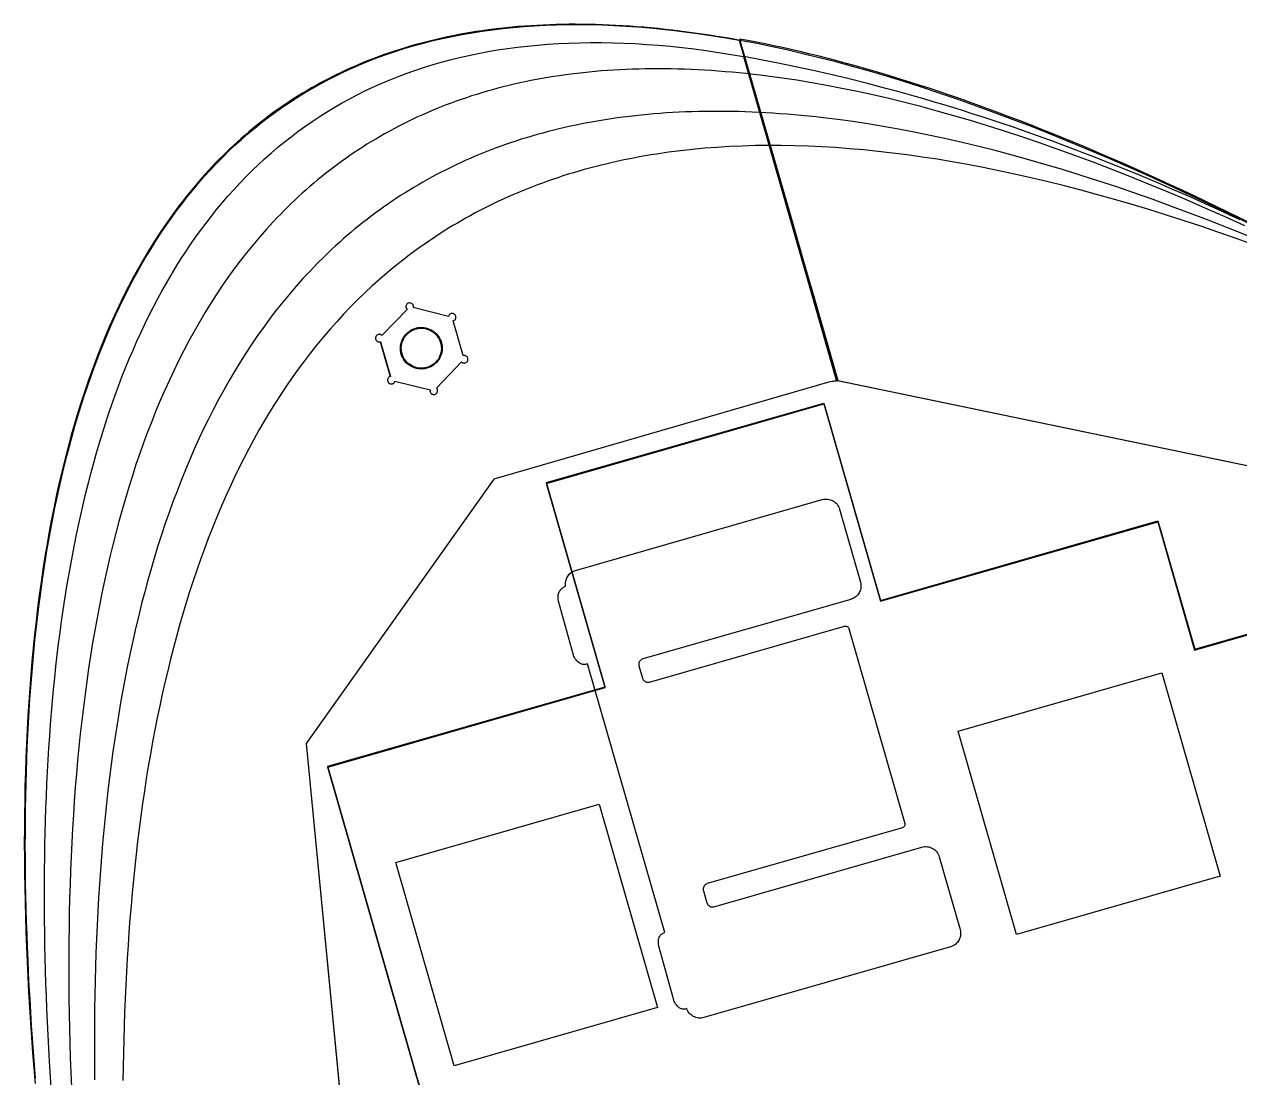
# Model space of a CAD drawing. Extents: x 5 to 192, y -377 to 0.
# Drawn here: x 5.1 to 85.3, y -70 to -0.5 of the extents above; entities that cross this region are included whole.
import ezdxf

# ---------------------------------------------------------------- set-up
doc = ezdxf.new("R2010")
doc.units = 0
for name, color, linetype in [('bottom', 7, 'CONTINUOUS'), ('hipro_lower', 7, 'CONTINUOUS'), ('hipro_upper', 7, 'CONTINUOUS'), ('mid_lower', 7, 'CONTINUOUS'), ('mid_upper', 7, 'CONTINUOUS'), ('plate', 7, 'CONTINUOUS')]:
    doc.layers.add(name, color=color, linetype=linetype)

msp = doc.modelspace()

# ---------------------------------------------------------------- linework, layer by layer
at = {"layer": 'bottom', "color": 7}
msp.add_lwpolyline([(86.219582, -13.77476), (84.81203, -13.081502), (83.419603, -12.408191), (82.042234, -11.754717), (80.679851, -11.120961), (79.332385, -10.506811), (77.999767, -9.912153), (76.681925, -9.336868), (75.378793, -8.780847), (74.090298, -8.243969), (72.816373, -7.726126), (71.556943, -7.227196), (70.311946, -6.747069), (69.081305, -6.285627), (67.864956, -5.84276), (66.662824, -5.418346), (65.474845, -5.012279), (64.300945, -4.624435), (63.141053, -4.254705), (61.995105, -3.902973), (60.863026, -3.569123), (59.74475, -3.25304), (58.640205, -2.954613), (57.549322, -2.673722), (56.472031, -2.410255), (55.93846, -2.28502), (55.408263, -2.164096), (54.881426, -2.047471), (54.357946, -1.935132), (53.83781, -1.82706), (53.321013, -1.723245), (52.807542, -1.623672), (52.297393, -1.528323), (51.790553, -1.437188), (51.287015, -1.350251), (50.786772, -1.267498), (50.289813, -1.188913), (49.796131, -1.114483), (49.305715, -1.044193), (48.818558, -0.978029), (48.334649, -0.915979), (47.853984, -0.858024), (47.37655, -0.804156), (46.902339, -0.754351), (46.431344, -0.708606), (45.963555, -0.666896), (45.498963, -0.629215), (45.037561, -0.595545), (44.57934, -0.56587), (44.124288, -0.540181), (43.672399, -0.518459), (43.223665, -0.500689), (42.778077, -0.486861), (42.335624, -0.476955), (41.896298, -0.470963), (41.460093, -0.468865), (41.026997, -0.470651), (40.597005, -0.476305), (40.170105, -0.485812), (39.746287, -0.499157), (39.325546, -0.516328), (38.907871, -0.537308), (38.493256, -0.562086), (38.081689, -0.590643), (37.673163, -0.62297), (37.26767, -0.659048), (36.865199, -0.698865), (36.46574, -0.742406), (36.069292, -0.789657), (35.675838, -0.840605), (35.285371, -0.895232), (34.897886, -0.953525), (34.51337, -1.015474), (34.131819, -1.081059), (33.753219, -1.150266), (33.377565, -1.223086), (33.004848, -1.299499), (32.635056, -1.379494), (32.268184, -1.463052), (31.904222, -1.550164), (31.54316, -1.640814), (31.184992, -1.734988), (30.829707, -1.832671), (30.477297, -1.933847), (30.127754, -2.038503), (29.781067, -2.146625), (29.437229, -2.2582), (29.096232, -2.373211), (28.758068, -2.491647), (28.422725, -2.613488), (28.090195, -2.738725), (27.760472, -2.867341), (27.433546, -2.999322), (27.109406, -3.134653), (26.788045, -3.273322), (26.469455, -3.415313), (26.153629, -3.560614), (25.840553, -3.709207), (25.530224, -3.861079), (25.222628, -4.016214), (24.91776, -4.174601), (24.61561, -4.336227), (24.316169, -4.50107), (24.019429, -4.669124), (23.725381, -4.840369), (23.434017, -5.014793), (23.145327, -5.192382), (22.859302, -5.373121), (22.575935, -5.556995), (22.295217, -5.743992), (22.017137, -5.934094), (21.741689, -6.127289), (21.468863, -6.323562), (21.198651, -6.522899), (20.931043, -6.725286), (20.666032, -6.930709), (20.403608, -7.139152), (20.143762, -7.350602), (19.886487, -7.565044), (19.631773, -7.782463), (19.379611, -8.002844), (19.129993, -8.226176), (18.88291, -8.452442), (18.638353, -8.681629), (18.396315, -8.913722), (18.156785, -9.148707), (17.919755, -9.386568), (17.685217, -9.627292), (17.453161, -9.870866), (17.22358, -10.117274), (16.996464, -10.366499), (16.771805, -10.618533), (16.549593, -10.873356), (16.329821, -11.130956), (16.112479, -11.391318), (15.897559, -11.65443), (15.685052, -11.920274), (15.474949, -12.188838), (15.267242, -12.460108), (15.061922, -12.734068), (14.85898, -13.010702), (14.658407, -13.29), (14.460195, -13.571946), (14.070819, -14.143723), (13.690781, -14.725917), (13.320012, -15.318413), (12.958442, -15.9211), (12.606001, -16.533857), (12.262619, -17.156577), (11.928227, -17.789139), (11.602755, -18.431429), (11.286133, -19.083334), (10.978292, -19.744738), (10.679162, -20.415527), (10.388672, -21.095584), (10.106754, -21.784799), (9.833338, -22.48305), (9.568353, -23.19023), (9.311731, -23.906218), (9.0634, -24.630901), (8.823293, -25.364167), (8.591338, -26.105896), (8.367467, -26.855976), (8.151609, -27.614294), (7.943695, -28.380732), (7.743654, -29.155178), (7.551418, -29.937514), (7.366917, -30.727628), (7.19008, -31.525402), (7.020838, -32.330722), (6.859122, -33.143477), (6.704861, -33.963547), (6.557986, -34.790821), (6.418427, -35.625183), (6.286115, -36.466518), (6.160979, -37.314709), (6.04295, -38.169646), (5.931958, -39.031209), (5.827934, -39.899286), (5.730807, -40.77376), (5.640509, -41.654521), (5.556968, -42.541449), (5.480116, -43.43443), (5.409883, -44.333352), (5.346199, -45.238098), (5.288994, -46.148554), (5.2382, -47.064603), (5.193744, -47.986134), (5.155559, -48.913029), (5.123574, -49.845174), (5.09772, -50.782453), (5.077927, -51.724755), (5.064125, -52.67196), (5.056244, -53.623958), (5.054215, -54.580632), (5.057968, -55.541865), (5.067433, -56.507546), (5.082541, -57.47756), (5.103222, -58.451788), (5.129405, -59.430118), (5.161022, -60.412436), (5.198003, -61.398625), (5.240277, -62.388573), (5.287776, -63.382161), (5.340428, -64.379277), (5.398166, -65.379806), (5.460918, -66.383636), (5.528616, -67.390645), (5.601189, -68.400722), (5.678568, -69.413754), (5.760682, -70.429625)], dxfattribs=at)
msp.add_lwpolyline([(29.945344, -22.249931), (29.945344, -22.249931), (29.927968, -22.182926), (29.914173, -22.115807), (29.903899, -22.048682), (29.897087, -21.981656), (29.893609, -21.848334), (29.903266, -21.716694), (29.925585, -21.587598), (29.960086, -21.461898), (30.006299, -21.340451), (30.063746, -21.224116), (30.131955, -21.113745), (30.210452, -21.010197), (30.29876, -20.914327), (30.396405, -20.826992), (30.502915, -20.749049), (30.61781, -20.681353), (30.678254, -20.651615), (30.740619, -20.624762), (30.804843, -20.600896), (30.870867, -20.580129), (30.870867, -20.580129), (30.937883, -20.56275), (31.005013, -20.54895), (31.072147, -20.538674), (31.139181, -20.531856), (31.272518, -20.528374), (31.404166, -20.538026), (31.533272, -20.56034), (31.658979, -20.594841), (31.780427, -20.641053), (31.896767, -20.698506), (32.007135, -20.76672), (32.110681, -20.845221), (32.206548, -20.933537), (32.293878, -21.031193), (32.371816, -21.137715), (32.439507, -21.252625), (32.46924, -21.31308), (32.496093, -21.375452), (32.519954, -21.439686), (32.540718, -21.505721), (32.540718, -21.505721), (32.558094, -21.572729), (32.571889, -21.639848), (32.582163, -21.706973), (32.588978, -21.774001), (32.592458, -21.907323), (32.582806, -22.038959), (32.560492, -22.168054), (32.525991, -22.293752), (32.479781, -22.415194), (32.422334, -22.531526), (32.354125, -22.641894), (32.275623, -22.745443), (32.18731, -22.84131), (32.089657, -22.928648), (31.983137, -23.006593), (31.868225, -23.074294), (31.80777, -23.104035), (31.745395, -23.130896), (31.681159, -23.154764), (31.615121, -23.175539), (31.615121, -23.175539), (31.548121, -23.192912), (31.481006, -23.206704), (31.413884, -23.216976), (31.346864, -23.223788), (31.213547, -23.227263), (31.081916, -23.217606), (30.952826, -23.195287), (30.827129, -23.160784), (30.705686, -23.114571), (30.589354, -23.057121), (30.478983, -22.988909), (30.375438, -22.910411), (30.279568, -22.822097), (30.19223, -22.724447), (30.114282, -22.617929), (30.046583, -22.503022), (30.016843, -22.44257), (29.989985, -22.380198), (29.966116, -22.315964), (29.945344, -22.249931)], close=True, dxfattribs=at)
at = {"layer": 'hipro_lower', "color": 7}
for points in [[(85.838783, -14.444292), (84.563305, -13.930241), (83.30112, -13.433818), (82.052168, -12.954918), (80.816391, -12.493438), (79.593723, -12.04927), (78.38411, -11.622314), (77.187487, -11.212464), (76.003798, -10.819617), (74.832979, -10.443667), (73.674972, -10.08451), (72.529718, -9.742042), (71.397154, -9.41616), (70.277221, -9.106759), (69.169859, -8.813735), (68.075009, -8.536984), (66.992608, -8.276402), (65.922596, -8.031884), (64.864916, -7.803324), (63.819507, -7.590622), (62.786308, -7.393673), (61.765258, -7.21237), (60.756295, -7.046612), (59.759365, -6.896292), (58.774403, -6.761306), (57.801349, -6.641553), (57.319269, -6.587354), (56.840146, -6.536925), (56.363966, -6.490252), (55.890728, -6.447321), (55.420422, -6.408119), (54.953041, -6.372635), (54.488576, -6.340852), (54.027022, -6.312762), (53.568369, -6.28835), (53.112611, -6.267601), (52.659739, -6.250504), (52.209747, -6.237045), (51.762628, -6.22721), (51.318374, -6.220989), (50.876975, -6.218368), (50.438426, -6.219333), (50.002719, -6.22387), (49.569847, -6.23197), (49.139799, -6.243613), (48.712573, -6.258795), (48.288157, -6.277494), (47.866547, -6.299704), (47.447734, -6.325409), (47.031709, -6.354596), (46.618466, -6.38725), (46.207997, -6.423364), (45.800293, -6.462917), (45.395351, -6.505904), (44.99316, -6.552305), (44.593711, -6.602112), (44.197001, -6.655307), (43.803019, -6.711883), (43.411759, -6.771824), (43.023213, -6.835116), (42.637374, -6.901745), (42.254232, -6.971702), (41.873783, -7.044974), (41.496016, -7.121542), (41.120926, -7.2014), (40.748506, -7.284529), (40.378748, -7.370919), (40.011641, -7.460559), (39.647184, -7.553431), (39.285363, -7.649527), (38.926174, -7.748831), (38.569609, -7.85133), (38.215659, -7.957012), (37.864321, -8.065864), (37.515581, -8.177873), (37.169435, -8.293024), (36.825877, -8.411307), (36.484894, -8.532706), (36.146485, -8.657212), (35.810641, -8.784806), (35.477349, -8.915482), (35.146608, -9.049221), (34.818407, -9.186015), (34.49274, -9.325845), (34.169599, -9.468705), (33.848977, -9.614574), (33.530864, -9.763446), (33.215256, -9.915305), (32.902143, -10.070139), (32.591521, -10.227934), (32.283375, -10.388678), (31.977706, -10.552356), (31.674501, -10.718955), (31.373755, -10.888464), (31.07546, -11.060872), (30.779608, -11.23616), (30.486192, -11.414318), (30.195204, -11.595334), (29.906637, -11.779195), (29.62048, -11.965885), (29.336732, -12.155394), (29.055381, -12.347708), (28.776422, -12.542813), (28.499844, -12.7407), (28.225643, -12.94135), (27.95381, -13.144753), (27.684336, -13.350897), (27.417217, -13.559766), (27.152442, -13.771351), (26.890004, -13.985636), (26.629897, -14.202611), (26.372112, -14.422257), (26.116644, -14.644568), (25.863485, -14.869526), (25.612624, -15.097118), (25.364057, -15.327336), (25.117775, -15.560163), (24.87377, -15.795586), (24.392565, -16.274168), (23.920379, -16.762981), (23.457155, -17.261921), (23.00283, -17.770882), (22.557346, -18.289761), (22.120642, -18.818455), (21.692658, -19.356856), (21.273333, -19.904864), (20.862608, -20.462372), (20.460422, -21.029278), (20.066715, -21.605474), (19.681427, -22.190861), (19.304498, -22.785331), (18.935867, -23.388782), (18.575475, -24.001108), (18.223262, -24.622207), (17.879166, -25.251973), (17.543128, -25.8903), (17.215088, -26.537089), (16.894985, -27.192232), (16.58276, -27.855624), (16.278352, -28.527165), (15.981701, -29.206748), (15.692747, -29.894271), (15.411429, -30.589627), (15.137688, -31.292712), (14.871464, -32.003422), (14.612695, -32.721654), (14.361323, -33.447304), (14.117286, -34.180268), (13.880525, -34.92044), (13.650979, -35.667716), (13.428589, -36.421995), (13.213294, -37.183167), (13.005034, -37.951134), (12.803749, -38.725789), (12.609378, -39.507025), (12.421862, -40.294744), (12.24114, -41.088837), (12.067151, -41.889202), (11.899837, -42.695734), (11.739137, -43.508331), (11.58499, -44.326885), (11.437337, -45.151294), (11.296117, -45.981453), (11.16127, -46.817258), (11.032735, -47.658606), (10.910454, -48.505389), (10.794365, -49.357509), (10.684408, -50.214859), (10.580523, -51.077332), (10.482651, -51.944829), (10.39073, -52.817241), (10.304701, -53.694466), (10.224503, -54.576398), (10.150077, -55.462937), (10.081362, -56.353975), (10.018298, -57.24941), (9.960825, -58.149137), (9.908882, -59.053052), (9.862409, -59.96105), (9.821347, -60.873027), (9.785635, -61.788881), (9.755213, -62.708504), (9.730021, -63.631795), (9.709998, -64.558649), (9.695085, -65.48896), (9.685221, -66.422625), (9.680346, -67.359542), (9.680399, -68.299605), (9.685321, -69.242708), (9.695052, -70.188749)], [(43.410299, -44.275856), (39.542838, -30.78842), (57.854889, -25.537525)], [(57.854889, -25.537525), (61.591428, -38.56838)], [(61.591428, -38.56838), (79.903471, -33.317485)], [(79.903471, -33.317485), (82.334987, -41.797185)], [(82.334987, -41.797185), (100.647038, -36.54629)], [(32.974594, -76.994827), (25.098247, -49.526752), (43.410299, -44.275856)]]:
    msp.add_lwpolyline(points, dxfattribs=at)
msp.add_lwpolyline([(29.971841, -22.257879), (29.971841, -22.257879), (29.954465, -22.190874), (29.940668, -22.123757), (29.930391, -22.05663), (29.923579, -21.989604), (29.920099, -21.856282), (29.929754, -21.724646), (29.95207, -21.595548), (29.986573, -21.469851), (30.032786, -21.348403), (30.090236, -21.232066), (30.15845, -21.121695), (30.236952, -21.018147), (30.325265, -20.922277), (30.422918, -20.834939), (30.529435, -20.756992), (30.644342, -20.689293), (30.704795, -20.659552), (30.767164, -20.632694), (30.831396, -20.608828), (30.897428, -20.588056), (30.897428, -20.588056), (30.964434, -20.57068), (31.031553, -20.556883), (31.09868, -20.546609), (31.165706, -20.539794), (31.299028, -20.536316), (31.430666, -20.545974), (31.559762, -20.56829), (31.685461, -20.602793), (31.806907, -20.649009), (31.923244, -20.706461), (32.033612, -20.774678), (32.13716, -20.853179), (32.23303, -20.941495), (32.320365, -21.039151), (32.398313, -21.145668), (32.466012, -21.260575), (32.49575, -21.321027), (32.522608, -21.3834), (32.546476, -21.447629), (32.567246, -21.513661), (32.567246, -21.513661), (32.584622, -21.580669), (32.598419, -21.647788), (32.608696, -21.714916), (32.615511, -21.781941), (32.618991, -21.915263), (32.609334, -22.046901), (32.587017, -22.175997), (32.552516, -22.301694), (32.506301, -22.423137), (32.448849, -22.539469), (32.380635, -22.649837), (32.302133, -22.753383), (32.213817, -22.84925), (32.116164, -22.936583), (32.009644, -23.014525), (31.894737, -23.082224), (31.834285, -23.111962), (31.771913, -23.13882), (31.707681, -23.162689), (31.641649, -23.183458), (31.641649, -23.183458), (31.574644, -23.200834), (31.507524, -23.214632), (31.440399, -23.224909), (31.373374, -23.231723), (31.240052, -23.235203), (31.108416, -23.225549), (30.97932, -23.203235), (30.853623, -23.168736), (30.732181, -23.122524), (30.615844, -23.065074), (30.505475, -22.996862), (30.40193, -22.918363), (30.30606, -22.83005), (30.218724, -22.732397), (30.140777, -22.62588), (30.073078, -22.51097), (30.043337, -22.450518), (30.016482, -22.388146), (29.992614, -22.323914), (29.971841, -22.257879)], close=True, dxfattribs=at)
at = {"layer": 'hipro_upper', "color": 7}
for points in [[(86.362295, -15.07248), (85.147262, -14.635335), (83.94452, -14.214013), (82.754014, -13.808417), (81.575689, -13.418464), (80.409493, -13.044057), (79.255372, -12.685112), (78.113267, -12.341536), (76.983132, -12.013241), (75.864906, -11.700132), (74.758537, -11.402126), (73.663971, -11.119127), (72.581156, -10.851047), (71.510034, -10.597799), (70.450554, -10.35929), (69.402658, -10.13543), (68.366299, -9.926128), (67.341416, -9.731298), (66.327958, -9.550846), (65.325868, -9.384684), (64.335095, -9.232723), (63.355586, -9.09487), (62.387282, -8.971034), (61.430135, -8.861131), (60.484086, -8.765066), (59.549081, -8.682752), (58.625069, -8.614095), (57.711994, -8.559008), (56.8098, -8.517403), (55.918437, -8.489183), (55.037849, -8.474266), (54.167982, -8.472559), (53.308781, -8.483969), (52.460194, -8.508409), (51.622164, -8.54579), (50.794639, -8.596018), (49.977563, -8.659008), (49.170884, -8.734664), (48.374545, -8.822901), (47.588496, -8.92363), (46.81268, -9.036754), (46.428591, -9.09794), (46.047042, -9.16219), (45.668025, -9.229497), (45.291531, -9.299845), (44.917556, -9.373228), (44.546091, -9.449632), (44.177131, -9.529042), (43.810669, -9.611455), (43.446697, -9.696853), (43.085209, -9.785227), (42.7262, -9.876568), (42.36966, -9.97086), (42.015581, -10.068097), (41.663964, -10.168262), (41.314795, -10.271348), (40.968067, -10.377345), (40.623779, -10.486237), (40.281918, -10.598015), (39.942482, -10.712668), (39.605462, -10.830186), (39.270852, -10.950554), (38.938646, -11.073765), (38.608834, -11.199805), (38.281412, -11.328664), (37.956371, -11.46033), (37.633707, -11.594793), (37.313413, -11.732039), (36.99548, -11.87206), (36.679903, -12.014843), (36.366675, -12.160378), (36.055789, -12.30865), (35.747237, -12.459653), (35.441014, -12.613372), (35.137113, -12.769798), (34.835526, -12.928919), (34.536248, -13.090725), (34.239271, -13.2552), (33.944587, -13.42234), (33.652193, -13.592126), (33.362079, -13.764552), (32.788668, -14.117277), (32.2243, -14.480418), (31.668921, -14.85389), (31.122478, -15.2376), (30.584912, -15.631461), (30.056175, -16.035382), (29.536211, -16.44927), (29.024964, -16.873039), (28.522382, -17.306597), (28.02841, -17.749853), (27.542992, -18.20272), (27.066076, -18.665107), (26.597611, -19.13692), (26.137538, -19.618075), (25.685804, -20.108479), (25.242354, -20.608041), (24.807136, -21.116674), (24.380096, -21.634286), (23.961178, -22.160785), (23.55033, -22.696085), (23.147496, -23.240095), (22.752622, -23.792724), (22.365655, -24.353881), (21.98654, -24.923479), (21.615224, -25.501426), (21.251652, -26.087631), (20.89577, -26.682006), (20.547523, -27.284459), (20.206858, -27.894903), (19.873721, -28.513246), (19.548058, -29.139397), (19.229814, -29.773268), (18.918935, -30.414768), (18.615367, -31.063807), (18.319056, -31.720296), (18.029948, -32.384146), (17.747989, -33.055263), (17.473124, -33.733558), (17.205301, -34.418944), (16.944463, -35.111328), (16.690558, -35.810624), (16.443531, -36.516737), (16.203328, -37.229578), (15.969895, -37.949059), (15.743177, -38.675091), (15.523122, -39.407582), (15.309674, -40.14644), (15.102779, -40.891578), (14.902384, -41.642906), (14.708434, -42.400334), (14.520875, -43.16377), (14.339653, -43.933124), (14.164714, -44.70831), (13.996003, -45.489231), (13.833468, -46.275803), (13.677052, -47.067936), (13.526703, -47.865537), (13.382367, -48.668518), (13.243988, -49.476787), (13.111513, -50.290254), (12.984889, -51.108833), (12.86406, -51.932428), (12.748972, -52.760954), (12.639572, -53.594319), (12.535806, -54.432433), (12.437619, -55.275206), (12.344957, -56.122548), (12.257766, -56.974371), (12.175992, -57.83058), (12.09958, -58.691089), (12.028478, -59.555808), (11.96263, -60.424646), (11.901982, -61.297513), (11.846481, -62.174319), (11.796072, -63.054973), (11.750701, -63.939389), (11.710313, -64.82747), (11.674856, -65.719133), (11.644274, -66.614285), (11.618514, -67.512837), (11.597522, -68.414695), (11.581242, -69.319774), (11.569622, -70.227982)], [(43.413451, -44.221996), (39.545993, -30.734559), (57.858036, -25.483664)], [(57.858036, -25.483664), (61.594582, -38.51452)], [(61.594582, -38.51452), (79.906626, -33.263624)], [(79.906626, -33.263624), (82.338144, -41.743324)], [(82.338144, -41.743324), (100.650188, -36.492426)], [(32.977726, -76.940966), (25.101381, -49.472891), (43.413451, -44.221996)]]:
    msp.add_lwpolyline(points, dxfattribs=at)
msp.add_lwpolyline([(29.974961, -22.204021), (29.974961, -22.204021), (29.957584, -22.137016), (29.94379, -22.069896), (29.933515, -22.002771), (29.9267, -21.935746), (29.923223, -21.802424), (29.93288, -21.670786), (29.955197, -21.54169), (29.9897, -21.41599), (30.035913, -21.294545), (30.093363, -21.178208), (30.161574, -21.067837), (30.240076, -20.964289), (30.328387, -20.868419), (30.426039, -20.781081), (30.532554, -20.703136), (30.647459, -20.635435), (30.707909, -20.605697), (30.770278, -20.578839), (30.834507, -20.55497), (30.900537, -20.534201), (30.900537, -20.534201), (30.967545, -20.516824), (31.034667, -20.503027), (31.101794, -20.49275), (31.168822, -20.485938), (31.30215, -20.482458), (31.433788, -20.492113), (31.562886, -20.514432), (31.688586, -20.548935), (31.810033, -20.595151), (31.926368, -20.652603), (32.036739, -20.720817), (32.140284, -20.799318), (32.236154, -20.887634), (32.323487, -20.98529), (32.401432, -21.091807), (32.469128, -21.206714), (32.498867, -21.267166), (32.525725, -21.329539), (32.54959, -21.393768), (32.57036, -21.4598), (32.57036, -21.4598), (32.587739, -21.526808), (32.601536, -21.593928), (32.611813, -21.661055), (32.618628, -21.72808), (32.622107, -21.861405), (32.612455, -21.993041), (32.590139, -22.122136), (32.555638, -22.247833), (32.509425, -22.369278), (32.451973, -22.485611), (32.383759, -22.595979), (32.305257, -22.699524), (32.216942, -22.795392), (32.119286, -22.882727), (32.012764, -22.960672), (31.897854, -23.028368), (31.837399, -23.058109), (31.775027, -23.084967), (31.710793, -23.108833), (31.644758, -23.129605), (31.644758, -23.129605), (31.577755, -23.146981), (31.510638, -23.160779), (31.443513, -23.171056), (31.37649, -23.177868), (31.243171, -23.18135), (31.111535, -23.171696), (30.982442, -23.149379), (30.856745, -23.114878), (30.735302, -23.068668), (30.618968, -23.011218), (30.5086, -22.943007), (30.405051, -22.864505), (30.309182, -22.776192), (30.221846, -22.678539), (30.143901, -22.572021), (30.0762, -22.457112), (30.046459, -22.39666), (30.019601, -22.334287), (29.995733, -22.270056), (29.974961, -22.204021)], close=True, dxfattribs=at)
at = {"layer": 'mid_lower', "color": 7}
for points in [[(5.794943, -70.075097), (5.659426, -68.325607), (5.597018, -67.454135), (5.538239, -66.584943), (5.483131, -65.718104), (5.43174, -64.853696), (5.384111, -63.991787), (5.340288, -63.132453), (5.300317, -62.275766), (5.264241, -61.421805), (5.232107, -60.57064), (5.203957, -59.722343), (5.179839, -58.876992), (5.159795, -58.034659), (5.143871, -57.195417), (5.132113, -56.35934), (5.124563, -55.526501), (5.121268, -54.696977), (5.122271, -53.870836), (5.127619, -53.04816), (5.137355, -52.229014), (5.151524, -51.413478), (5.170172, -50.601625), (5.193342, -49.793526), (5.221081, -48.989254), (5.253431, -48.188887), (5.290439, -47.392497), (5.332149, -46.600159), (5.378606, -45.811943), (5.429854, -45.027926), (5.485939, -44.248178), (5.546904, -43.472779), (5.612796, -42.701797), (5.683658, -41.935311), (5.759536, -41.173389), (5.840474, -40.41611), (5.926517, -39.663543), (6.01771, -38.915766), (6.114098, -38.172851), (6.215725, -37.434869), (6.322636, -36.7019), (6.434876, -35.974012), (6.552489, -35.251282), (6.675521, -34.533783), (6.804017, -33.821586), (6.93802, -33.11477), (7.077576, -32.413407), (7.22273, -31.717568), (7.373526, -31.027328), (7.530009, -30.342761), (7.692225, -29.663943), (7.860216, -28.990947), (8.03403, -28.323843), (8.21371, -27.662709), (8.3993, -27.007617), (8.590847, -26.358639), (8.788394, -25.715853), (8.991986, -25.079329), (9.201669, -24.449144), (9.417486, -23.825368), (9.639483, -23.208079), (9.867705, -22.597348), (10.102196, -21.993249), (10.343001, -21.395856), (10.590165, -20.805242), (10.843732, -20.221483), (11.103748, -19.644651), (11.370257, -19.07482), (11.643304, -18.512064), (11.922933, -17.956457), (12.20919, -17.408073), (12.502119, -16.866984), (12.801766, -16.333266), (13.108174, -15.806993), (13.421389, -15.288235), (13.741455, -14.77707), (14.068417, -14.273571), (14.40232, -13.777808), (14.743209, -13.289858), (15.091129, -12.809795), (15.446123, -12.337695), (15.808238, -11.873627), (16.177517, -11.417666), (16.554007, -10.969886), (16.93775, -10.530362), (17.328793, -10.099166), (17.72718, -9.676375), (18.132955, -9.26206), (18.546164, -8.856295), (18.966851, -8.459153), (19.395061, -8.070708), (19.830839, -7.691036), (20.274229, -7.320211), (20.725277, -6.958304), (21.184028, -6.605388), (21.650525, -6.26154), (22.124813, -5.926834), (22.606939, -5.601341), (23.096945, -5.285136), (23.594878, -4.978293), (24.100781, -4.680884), (24.6147, -4.392988), (25.13668, -4.114672), (25.666764, -3.846014), (26.204998, -3.587086), (26.751429, -3.337963), (27.306097, -3.098717), (27.86905, -2.869424), (28.440332, -2.650155), (29.019988, -2.440986), (29.608062, -2.24199), (30.2046, -2.053242), (30.809646, -1.874815), (31.423244, -1.706781), (32.045443, -1.549217), (32.676281, -1.402194), (33.315807, -1.265788), (33.964067, -1.140071), (34.621102, -1.025115), (35.286958, -0.920998), (35.961682, -0.827793), (36.645318, -0.745573), (37.337908, -0.67441), (38.0395, -0.614377), (38.750137, -0.565553), (39.469864, -0.528009), (40.198725, -0.501817), (40.936766, -0.487052), (41.684035, -0.483788), (42.440569, -0.492099), (43.20642, -0.51206), (43.981629, -0.543742), (44.766243, -0.587219), (45.560304, -0.642568), (46.363859, -0.709861), (47.176952, -0.78917), (47.999628, -0.880569), (48.831931, -0.984135), (49.673906, -1.099939), (50.525599, -1.228056), (51.387053, -1.368559), (52.258315, -1.521521), (58.690743, -24.046597), (58.240957, -24.088941), (36.054113, -30.503749), (23.670433, -47.964775), (35.301612, -168.545216)], [(86.843917, -14.018204), (85.29571, -13.248939), (83.765981, -12.503674), (82.254606, -11.78227), (81.505763, -11.43047), (80.761461, -11.084578), (80.021688, -10.744581), (79.286428, -10.410456), (78.555665, -10.082189), (77.829382, -9.759758), (77.107566, -9.443147), (76.390201, -9.132337), (75.677271, -8.827313), (74.968763, -8.528053), (74.264661, -8.234538), (73.564949, -7.946753), (72.869611, -7.664681), (72.178634, -7.388301), (71.492, -7.117595), (70.809695, -6.852546), (70.131705, -6.593135), (69.458012, -6.339343), (68.788605, -6.091155), (68.123465, -5.848551), (67.462577, -5.611511), (66.805928, -5.38002), (66.1535, -5.154059), (65.505281, -4.93361), (64.861254, -4.718654), (64.221402, -4.509173), (63.585713, -4.30515), (62.954169, -4.106565), (62.326756, -3.9134), (61.70346, -3.725641), (61.084263, -3.543263), (60.469151, -3.366253), (59.85811, -3.194592), (59.251123, -3.02826), (58.648175, -2.867242), (58.049253, -2.711517), (57.454339, -2.561067), (56.863417, -2.415876), (56.276476, -2.275924), (55.693495, -2.141195), (55.114466, -2.011667), (54.539366, -1.887327), (53.968186, -1.768152), (53.400907, -1.654127), (52.837514, -1.545232), (52.277995, -1.44145), (53.903718, -7.084262), (55.530107, -12.72218), (57.150044, -18.356652), (57.955369, -21.173047), (58.756412, -23.989124), (58.756412, -23.989124), (101.813051, -32.926391)]]:
    msp.add_lwpolyline(points, dxfattribs=at)
msp.add_lwpolyline([(32.334694, -24.598366), (32.322832, -24.567135), (32.306746, -24.538984), (32.287272, -24.513518), (32.265242, -24.490338), (33.928758, -22.767716), (33.953267, -22.788633), (33.97996, -22.806395), (34.008527, -22.820723), (34.038651, -22.831338), (34.070028, -22.837957), (34.102342, -22.840302), (34.135281, -22.838092), (34.168537, -22.831048), (34.215578, -22.812283), (34.25668, -22.785351), (34.291156, -22.751493), (34.318313, -22.711955), (34.337465, -22.667978), (34.347917, -22.620805), (34.348984, -22.571684), (34.339974, -22.521851), (34.321206, -22.474813), (34.29427, -22.433711), (34.260404, -22.39924), (34.220856, -22.372088), (34.176868, -22.352941), (34.129685, -22.342489), (34.080546, -22.341425), (34.030696, -22.350434), (33.372853, -20.056149), (33.419892, -20.037381), (33.460991, -20.01044), (33.495459, -19.976571), (33.522614, -19.937023), (33.541761, -19.893041), (33.552216, -19.84587), (33.553287, -19.796759), (33.544288, -19.746952), (33.525523, -19.699904), (33.498586, -19.658799), (33.464723, -19.624324), (33.425175, -19.597168), (33.381187, -19.578024), (33.334001, -19.567577), (33.284863, -19.566518), (33.235013, -19.575535), (33.203097, -19.587181), (33.174004, -19.602762), (33.147855, -19.621873), (33.124761, -19.644113), (33.104842, -19.669078), (33.088213, -19.696371), (33.074995, -19.725586), (33.0653, -19.75632), (30.741627, -19.176981), (30.748041, -19.145645), (30.751068, -19.113715), (30.749788, -19.081314), (30.743276, -19.048561), (30.7245, -19.001528), (30.697561, -18.960431), (30.663695, -18.92596), (30.624149, -18.898808), (30.580167, -18.879661), (30.532991, -18.869214), (30.48386, -18.868155), (30.43402, -18.877172), (30.387005, -18.895932), (30.345918, -18.922867), (30.311452, -18.956725), (30.2843, -18.996265), (30.265151, -19.040245), (30.254696, -19.087418), (30.253627, -19.136544), (30.262636, -19.186376), (30.274493, -19.217601), (30.290566, -19.245752), (30.310027, -19.271207), (30.332047, -19.294349), (28.668541, -21.017047), (28.644025, -20.996138), (28.617327, -20.978378), (28.588759, -20.96405), (28.55863, -20.953431), (28.527253, -20.946801), (28.494934, -20.944444), (28.461985, -20.946636), (28.428716, -20.953659), (28.381683, -20.972435), (28.340586, -20.999379), (28.306118, -21.033248), (28.278966, -21.0728), (28.259822, -21.116791), (28.249377, -21.163976), (28.248323, -21.213118), (28.257348, -21.262968), (28.276111, -21.309981), (28.303042, -21.35106), (28.3369, -21.385515), (28.376441, -21.41266), (28.420418, -21.431807), (28.467586, -21.442262), (28.516705, -21.443338), (28.566527, -21.434349), (29.22442, -23.728614), (29.177387, -23.747379), (29.136292, -23.774316), (29.101822, -23.808177), (29.074669, -23.847722), (29.055523, -23.891707), (29.045073, -23.938893), (29.044012, -23.988037), (29.053029, -24.037895), (29.071797, -24.084918), (29.098731, -24.126005), (29.132592, -24.160468), (29.172129, -24.187618), (29.216107, -24.206762), (29.26328, -24.217214), (29.312401, -24.218283), (29.362233, -24.209279), (29.394169, -24.197608), (29.423275, -24.182007), (29.449437, -24.162881), (29.472535, -24.140628), (29.492459, -24.115654), (29.509089, -24.088359), (29.522309, -24.059149), (29.532004, -24.028421), (31.855669, -24.607833), (31.849261, -24.639123), (31.846236, -24.671033), (31.847519, -24.703429), (31.854029, -24.736179), (31.872797, -24.783218), (31.899731, -24.824315), (31.933594, -24.858785), (31.973134, -24.885935), (32.017115, -24.905082), (32.064285, -24.915537), (32.113406, -24.916608), (32.163228, -24.907612), (32.210259, -24.888844), (32.251348, -24.861907), (32.285816, -24.828044), (32.312969, -24.788498), (32.332121, -24.744513), (32.342585, -24.697335), (32.34367, -24.648204), (32.334694, -24.598366)], close=True, dxfattribs=at)
at = {"layer": 'mid_upper', "color": 7}
for points in [[(6.821238, -70.676445), (6.71532, -68.947437), (6.667598, -68.086209), (6.623422, -67.227259), (6.58283, -66.370659), (6.545865, -65.516481), (6.512565, -64.664796), (6.482972, -63.815676), (6.457125, -62.969192), (6.435065, -62.125416), (6.416832, -61.284421), (6.402466, -60.446277), (6.392008, -59.611055), (6.385498, -58.778829), (6.382976, -57.94967), (6.384482, -57.123647), (6.390057, -56.300836), (6.399741, -55.481304), (6.413575, -54.665125), (6.431598, -53.85237), (6.45385, -53.04311), (6.480373, -52.237419), (6.511206, -51.435368), (6.546389, -50.637025), (6.585963, -49.842466), (6.629969, -49.051761), (6.678446, -48.26498), (6.731435, -47.4822), (6.788975, -46.703486), (6.851108, -45.928913), (6.917873, -45.15855), (6.989312, -44.39247), (7.065463, -43.630749), (7.146367, -42.873453), (7.232065, -42.120654), (7.322597, -41.372426), (7.418003, -40.62884), (7.518324, -39.889966), (7.623599, -39.155878), (7.733869, -38.426646), (7.849175, -37.702344), (7.969556, -36.983038), (8.095052, -36.268805), (8.225705, -35.559715), (8.361554, -34.85584), (8.50264, -34.157248), (8.649002, -33.464015), (8.800682, -32.776213), (8.957719, -32.09391), (9.120154, -31.41718), (9.288026, -30.746096), (9.461377, -30.080725), (9.640247, -29.421142), (9.824675, -28.767417), (10.014702, -28.119625), (10.210369, -27.477832), (10.411715, -26.842115), (10.618781, -26.212543), (10.831607, -25.589186), (11.050233, -24.972118), (11.274701, -24.361412), (11.505049, -23.757136), (11.741318, -23.159364), (11.983549, -22.568166), (12.231782, -21.983615), (12.486057, -21.405782), (12.746414, -20.834741), (13.012893, -20.270559), (13.285536, -19.71331), (13.564381, -19.163067), (13.84947, -18.619898), (14.140843, -18.083878), (14.43854, -17.555075), (14.7426, -17.033567), (15.053066, -16.51942), (15.369976, -16.012705), (15.693371, -15.513498), (16.023292, -15.021868), (16.359778, -14.537888), (16.70287, -14.061628), (17.052608, -13.59316), (17.409032, -13.132553), (17.772183, -12.679884), (18.142101, -12.235224), (18.518827, -11.798641), (18.902399, -11.370206), (19.29286, -10.949996), (19.690249, -10.538078), (20.094605, -10.134525), (20.505971, -9.739408), (20.924385, -9.352799), (21.349889, -8.974773), (21.782521, -8.605396), (22.222324, -8.244741), (22.669336, -7.892882), (23.123599, -7.54989), (23.585152, -7.215834), (24.054036, -6.89079), (24.530291, -6.574824), (25.013958, -6.268015), (25.505075, -5.970426), (26.003685, -5.682136), (26.509826, -5.403213), (27.023542, -5.133726), (27.544867, -4.873752), (28.073848, -4.623361), (28.610522, -4.382622), (29.154928, -4.151612), (29.707107, -3.930395), (30.267101, -3.719049), (30.834952, -3.517645), (31.410694, -3.326251), (31.994371, -3.14494), (32.586024, -2.973785), (33.185693, -2.812855), (33.793419, -2.662225), (34.409238, -2.521967), (35.033194, -2.392147), (35.665327, -2.272841), (36.305677, -2.164121), (36.954284, -2.066057), (37.611187, -1.978721), (38.276429, -1.902183), (38.950048, -1.836519), (39.632086, -1.781797), (40.322581, -1.738089), (41.021577, -1.705465), (41.72911, -1.684002), (42.445223, -1.673766), (43.169954, -1.674833), (43.903346, -1.687271), (44.645438, -1.711152), (45.396271, -1.74655), (46.155884, -1.793535), (46.924318, -1.852181), (47.701612, -1.922554), (48.487809, -2.004731), (49.282946, -2.098782), (50.087065, -2.204776), (50.900209, -2.32279), (51.722412, -2.452891), (52.553719, -2.595152), (58.692122, -24.010181), (58.238191, -24.089739), (36.051344, -30.504537), (23.667698, -47.965568), (35.298899, -168.546028)], [(85.337617, -13.38778), (84.575068, -13.031172), (83.817342, -12.681446), (83.06441, -12.338533), (82.316244, -12.002362), (81.572816, -11.67286), (80.834097, -11.34996), (80.100062, -11.033585), (79.37068, -10.723669), (78.645924, -10.420136), (77.925764, -10.12292), (77.210175, -9.831948), (76.499127, -9.547147), (75.792592, -9.268448), (75.090541, -8.995779), (74.392949, -8.729071), (73.699785, -8.468249), (73.011021, -8.213245), (72.32663, -7.963987), (71.646582, -7.720401), (70.970853, -7.48242), (70.299411, -7.249975), (69.632228, -7.022987), (68.969278, -6.80139), (68.310533, -6.585114), (67.655962, -6.374083), (67.005539, -6.168231), (66.359235, -5.967484), (65.717024, -5.771772), (65.078876, -5.581023), (64.444762, -5.395166), (63.814656, -5.214133), (63.188528, -5.037846), (62.566352, -4.866241), (61.948097, -4.699244), (60.723242, -4.378787), (59.513744, -4.075909), (58.319372, -3.79004), (57.139904, -3.520612), (55.975112, -3.267053), (54.824776, -3.028801), (53.688666, -2.805278), (52.566562, -2.595924), (53.36681, -5.368283), (54.148345, -8.05785), (55.678092, -13.297854), (56.4377, -15.902911), (57.201395, -18.534419), (57.974879, -21.219689), (58.763849, -23.98603), (58.763849, -23.98603), (101.820499, -32.923307)]]:
    msp.add_lwpolyline(points, dxfattribs=at)
msp.add_lwpolyline([(32.33194, -24.599164), (32.320063, -24.567937), (32.303977, -24.539792), (32.284511, -24.514328), (32.262494, -24.491145), (33.925992, -22.768511), (33.950508, -22.789428), (33.977206, -22.80719), (34.005776, -22.821516), (34.035903, -22.832128), (34.067277, -22.838747), (34.099591, -22.841094), (34.132532, -22.838889), (34.165789, -22.831851), (34.212827, -22.81308), (34.253924, -22.786144), (34.288397, -22.752285), (34.315552, -22.712748), (34.334701, -22.668773), (34.345153, -22.621605), (34.346223, -22.572484), (34.337218, -22.522654), (34.318455, -22.475616), (34.291516, -22.434518), (34.25765, -22.400046), (34.2181, -22.372893), (34.174107, -22.353746), (34.126924, -22.343294), (34.077788, -22.342227), (34.027948, -22.351234), (33.370113, -20.056957), (33.417141, -20.038184), (33.458236, -20.01124), (33.492703, -19.977371), (33.519856, -19.937823), (33.539005, -19.893843), (33.549462, -19.846673), (33.550539, -19.797562), (33.541542, -19.747753), (33.522764, -19.700704), (33.495822, -19.659597), (33.461959, -19.625124), (33.422414, -19.597969), (33.378431, -19.578825), (33.331251, -19.568378), (33.282119, -19.567318), (33.232274, -19.576333), (33.200357, -19.587979), (33.171264, -19.603557), (33.145112, -19.622668), (33.122015, -19.64491), (33.102094, -19.669876), (33.085462, -19.697166), (33.072236, -19.726376), (33.062534, -19.757105), (30.738871, -19.177751), (30.745257, -19.146412), (30.748297, -19.114489), (30.74705, -19.082097), (30.740563, -19.049351), (30.721785, -19.002313), (30.694843, -18.961215), (30.660979, -18.926745), (30.621437, -18.899592), (30.577457, -18.880448), (30.530281, -18.870001), (30.481155, -18.868937), (30.43132, -18.877952), (30.384302, -18.896717), (30.343215, -18.923654), (30.308747, -18.957512), (30.281592, -18.997055), (30.262438, -19.041032), (30.251981, -19.088205), (30.250909, -19.137327), (30.259916, -19.187156), (30.271775, -19.218388), (30.287846, -19.246539), (30.307302, -19.271995), (30.329311, -19.295139), (28.6658, -21.017827), (28.641292, -20.996918), (28.614601, -20.979158), (28.586037, -20.964828), (28.55591, -20.95421), (28.524528, -20.947583), (28.492206, -20.945229), (28.459252, -20.947423), (28.425978, -20.954454), (28.378953, -20.973225), (28.337861, -21.000164), (28.303393, -21.03403), (28.276243, -21.07358), (28.257099, -21.117571), (28.246657, -21.164759), (28.245603, -21.213898), (28.25463, -21.263748), (28.273383, -21.310761), (28.300312, -21.35184), (28.334167, -21.386298), (28.373708, -21.413443), (28.417685, -21.432587), (28.464856, -21.443044), (28.513972, -21.444123), (28.563791, -21.435137), (29.22171, -23.729411), (29.174677, -23.748177), (29.133582, -23.775111), (29.099112, -23.808972), (29.071957, -23.848515), (29.05281, -23.892497), (29.042356, -23.93968), (29.041289, -23.988819), (29.050298, -24.038669), (29.069066, -24.085692), (29.096003, -24.126782), (29.129866, -24.161245), (29.169412, -24.188395), (29.213394, -24.207541), (29.260567, -24.217996), (29.309688, -24.219065), (29.359515, -24.210061), (29.391441, -24.198395), (29.420542, -24.182797), (29.446701, -24.163671), (29.469802, -24.141418), (29.489726, -24.116444), (29.506358, -24.089152), (29.519579, -24.059939), (29.529271, -24.029216), (31.852934, -24.608623), (31.846569, -24.639923), (31.843528, -24.671826), (31.84478, -24.704211), (31.851291, -24.736964), (31.870051, -24.784003), (31.896983, -24.8251), (31.930841, -24.859568), (31.970381, -24.88672), (32.014359, -24.905867), (32.061532, -24.916319), (32.110653, -24.917393), (32.160482, -24.908399), (32.207518, -24.889631), (32.248613, -24.862694), (32.283081, -24.828831), (32.310231, -24.789283), (32.32938, -24.745298), (32.33984, -24.69812), (32.340922, -24.648991), (32.33194, -24.599154)], close=True, dxfattribs=at)
at = {"layer": 'plate', "color": 7}
msp.add_lwpolyline([(85.657673, -13.784206), (84.356854, -13.194872), (83.069535, -12.623943), (81.795653, -12.071318), (80.535152, -11.536886), (79.287968, -11.020542), (78.054045, -10.522183), (76.833317, -10.041701), (75.625729, -9.578991), (74.431219, -9.133945), (73.249727, -8.70646), (72.081194, -8.296425), (70.925559, -7.903741), (69.782762, -7.528295), (68.65274, -7.169985), (67.535439, -6.828705), (66.430795, -6.504347), (65.338746, -6.196806), (64.259235, -5.905978), (63.192203, -5.631752), (62.137587, -5.374028), (61.095327, -5.132695), (60.065367, -4.907651), (59.047641, -4.698786), (58.042092, -4.505998), (57.048662, -4.329178), (56.067287, -4.168221), (55.581102, -4.093659), (55.097907, -4.023021), (54.6177, -3.956296), (54.140466, -3.893471), (53.666202, -3.834533), (53.1949, -3.779468), (52.726551, -3.728262), (52.261149, -3.680903), (51.798686, -3.637375), (51.339157, -3.59767), (50.882548, -3.561772), (50.428858, -3.529667), (49.978076, -3.501341), (49.530195, -3.476781), (49.08521, -3.455976), (48.643109, -3.438912), (48.20389, -3.425575), (47.76754, -3.415951), (47.334053, -3.41003), (46.903424, -3.407795), (46.475644, -3.409235), (46.050705, -3.414333), (45.628599, -3.423083), (45.209321, -3.435466), (44.79286, -3.451468), (44.379211, -3.471079), (43.968368, -3.494287), (43.560319, -3.521074), (43.155057, -3.551429), (42.752578, -3.585341), (42.352873, -3.622793), (41.955934, -3.663774), (41.561756, -3.708272), (41.170327, -3.75627), (40.781641, -3.807756), (40.395692, -3.862719), (40.012472, -3.921144), (39.631972, -3.983016), (39.254187, -4.048327), (38.879108, -4.11706), (38.506728, -4.189201), (38.137039, -4.264738), (37.770031, -4.343656), (37.405701, -4.425944), (37.04404, -4.511591), (36.685039, -4.60058), (36.328692, -4.692896), (35.974991, -4.788532), (35.62393, -4.88747), (35.275498, -4.989698), (34.929692, -5.095202), (34.586499, -5.20397), (34.245916, -5.315987), (33.907933, -5.431242), (33.572543, -5.54972), (33.239742, -5.671409), (32.909516, -5.796296), (32.581864, -5.924365), (32.256774, -6.055605), (31.934239, -6.190004), (31.614252, -6.327545), (31.296808, -6.46822), (30.981896, -6.61201), (30.669509, -6.758906), (30.359641, -6.908893), (30.052286, -7.061956), (29.747432, -7.218085), (29.445073, -7.377267), (29.145205, -7.539484), (28.847817, -7.704729), (28.5529, -7.872984), (28.260451, -8.044238), (27.970459, -8.218477), (27.682919, -8.395688), (27.397821, -8.575856), (27.115159, -8.758972), (26.834926, -8.945017), (26.557111, -9.133983), (26.281711, -9.325855), (26.008717, -9.52062), (25.73812, -9.718262), (25.469916, -9.918773), (25.204093, -10.122133), (24.940646, -10.328335), (24.679568, -10.537362), (24.42085, -10.749201), (24.164484, -10.963841), (23.910465, -11.181268), (23.658783, -11.401466), (23.409432, -11.624427), (23.162404, -11.850132), (22.917691, -12.078572), (22.675287, -12.30973), (22.435182, -12.543595), (22.197371, -12.780156), (21.961845, -13.019396), (21.728597, -13.261304), (21.49762, -13.505865), (21.268906, -13.753068), (21.042446, -14.002898), (20.596264, -14.510385), (20.159013, -15.028223), (19.730634, -15.556305), (19.311066, -16.094526), (18.900249, -16.64278), (18.498123, -17.200961), (18.104627, -17.768961), (17.719703, -18.346675), (17.343289, -18.933999), (16.975326, -19.530824), (16.615754, -20.137046), (16.264511, -20.75256), (15.92154, -21.377255), (15.586778, -22.011031), (15.260167, -22.653779), (14.941645, -23.305394), (14.631154, -23.965769), (14.328632, -24.634798), (14.03402, -25.312374), (13.747258, -25.998393), (13.468285, -26.692751), (13.197042, -27.395335), (12.933468, -28.106046), (12.677503, -28.824775), (12.429088, -29.551416), (12.188161, -30.285863), (11.954664, -31.028011), (11.728535, -31.777753), (11.509715, -32.534981), (11.298144, -33.299596), (11.093761, -34.071482), (10.896506, -34.850541), (10.706321, -35.636664), (10.523143, -36.429744), (10.346913, -37.229677), (10.177572, -38.036357), (10.015058, -38.849678), (9.859312, -39.669532), (9.710274, -40.495813), (9.567884, -41.328418), (9.432081, -42.167236), (9.302806, -43.012167), (9.179998, -43.863101), (9.063597, -44.719933), (8.953544, -45.582558), (8.849777, -46.450868), (8.752238, -47.324758), (8.660865, -48.204125), (8.5756, -49.088855), (8.496381, -49.978852), (8.423148, -50.874002), (8.355842, -51.774202), (8.294402, -52.679347), (8.238769, -53.58933), (8.188882, -54.504043), (8.14468, -55.423384), (8.106105, -56.347247), (8.073096, -57.275521), (8.045592, -58.208103), (8.023534, -59.144886), (8.006862, -60.085766), (7.995515, -61.030637), (7.989434, -61.979391), (7.988558, -62.931923), (7.992827, -63.888127), (8.002181, -64.847897), (8.01656, -65.811127), (8.035905, -66.777712), (8.060153, -67.747543), (8.089247, -68.720516), (8.123125, -69.696525), (8.161728, -70.675462)], dxfattribs=at)
for points in [[(30.000871, -22.228387), (30.000871, -22.228387), (29.983495, -22.161382), (29.969698, -22.094262), (29.959423, -22.027138), (29.952608, -21.960112), (29.949129, -21.82679), (29.958786, -21.695152), (29.981102, -21.566056), (30.015606, -21.440357), (30.061818, -21.318909), (30.119268, -21.202574), (30.187482, -21.092204), (30.265984, -20.988653), (30.354297, -20.892783), (30.45195, -20.805445), (30.558468, -20.727497), (30.673375, -20.659799), (30.733827, -20.630058), (30.796197, -20.6032), (30.860428, -20.579334), (30.926461, -20.558562), (30.926461, -20.558562), (30.993466, -20.541186), (31.060585, -20.527388), (31.127712, -20.517114), (31.194738, -20.510299), (31.32806, -20.506822), (31.459698, -20.516479), (31.588794, -20.538796), (31.714494, -20.573299), (31.835939, -20.619514), (31.952273, -20.676967), (32.062644, -20.745183), (32.166192, -20.823685), (32.262062, -20.912001), (32.349398, -21.009656), (32.427343, -21.116174), (32.495044, -21.231081), (32.524782, -21.291533), (32.55164, -21.353905), (32.575506, -21.418134), (32.596278, -21.484166), (32.596278, -21.484166), (32.613654, -21.551174), (32.627452, -21.618294), (32.637728, -21.685421), (32.644543, -21.752447), (32.648023, -21.885769), (32.638366, -22.017407), (32.61605, -22.146503), (32.581546, -22.2722), (32.535333, -22.393642), (32.477881, -22.509974), (32.409667, -22.620342), (32.331165, -22.723888), (32.24285, -22.819755), (32.145194, -22.907088), (32.038674, -22.985033), (31.923767, -23.052732), (31.863315, -23.08247), (31.800943, -23.109328), (31.736711, -23.133194), (31.670679, -23.153966), (31.670679, -23.153966), (31.603673, -23.171343), (31.536554, -23.18514), (31.469429, -23.195417), (31.402404, -23.202229), (31.269081, -23.205711), (31.137446, -23.196057), (31.00835, -23.173743), (30.882653, -23.139242), (30.761211, -23.093029), (30.644876, -23.035582), (30.534505, -22.96737), (30.430959, -22.888869), (30.33509, -22.800556), (30.247754, -22.702903), (30.169807, -22.596385), (30.102108, -22.481478), (30.072367, -22.421026), (30.045512, -22.358654), (30.021643, -22.29442), (30.000871, -22.228387)], [(40.792883, -37.483975), (40.790818, -37.403342), (40.795788, -37.323817), (40.807541, -37.245763), (40.825819, -37.169548), (40.850365, -37.095535), (40.880924, -37.024092), (40.917241, -36.955583), (40.959062, -36.890374), (41.006128, -36.828832), (41.058186, -36.771321), (41.114975, -36.718207), (41.176248, -36.669856), (41.241742, -36.626635), (41.311203, -36.588906), (41.384378, -36.557037), (41.461007, -36.531393), (57.744686, -31.862122), (57.836815, -31.840728), (57.928897, -31.828965), (58.020355, -31.826514), (58.110606, -31.833059), (58.199075, -31.848274), (58.285181, -31.871845), (58.368343, -31.903445), (58.447985, -31.94276), (58.523524, -31.989465), (58.594383, -32.043242), (58.659983, -32.10377), (58.719745, -32.17073), (58.773087, -32.243801), (58.819432, -32.322663), (58.8582, -32.406993), (58.888812, -32.496477), (60.266979, -37.302718), (60.289024, -37.397721), (60.300919, -37.494084), (60.300919, -37.494262), (60.302981, -37.574864), (60.298008, -37.654363), (60.286255, -37.732395), (60.267978, -37.808592), (60.243431, -37.882592), (60.212872, -37.954025), (60.176555, -38.022529), (60.134734, -38.087733), (60.08767, -38.14928), (60.035613, -38.206796), (59.978824, -38.25992), (59.917554, -38.308284), (59.852062, -38.351525), (59.782601, -38.389275), (59.709429, -38.421167), (59.632799, -38.446839), (45.90122, -42.384304), (45.840527, -42.407662), (45.785833, -42.440504), (45.737972, -42.481647), (45.697779, -42.529912), (45.666087, -42.584111), (45.64373, -42.643069), (45.631543, -42.705599), (45.63036, -42.770524), (45.63516, -42.809602), (45.644063, -42.848134), (45.875145, -43.653736), (45.88757, -43.689969), (45.903301, -43.72412), (45.922099, -43.75606), (45.943732, -43.785656), (45.967967, -43.812781), (45.994563, -43.837305), (46.023293, -43.859093), (46.053915, -43.878018), (46.086199, -43.893949), (46.11991, -43.906759), (46.154809, -43.916311), (46.190666, -43.922481), (46.227245, -43.925138), (46.264311, -43.924147), (46.301626, -43.919382), (46.338962, -43.910711), (59.219896, -40.217136), (59.263582, -40.209064), (59.307356, -40.209707), (59.350178, -40.21893), (59.390999, -40.236598), (59.427557, -40.261838), (59.458072, -40.293296), (59.481844, -40.330144), (59.498169, -40.371563), (63.191563, -53.252513), (63.199828, -53.299077), (63.19912, -53.337979), (63.191815, -53.375465), (63.178413, -53.410816), (63.159409, -53.443323), (63.135299, -53.472269), (63.10658, -53.496943), (63.07375, -53.516625), (63.037301, -53.530605), (50.156356, -57.224157), (50.095668, -57.247472), (50.040995, -57.280294), (49.993161, -57.321436), (49.953001, -57.369719), (49.921345, -57.423956), (49.899019, -57.482963), (49.886854, -57.545551), (49.885684, -57.61054), (49.890484, -57.649595), (49.899374, -57.687974), (50.130276, -58.493594), (50.14229, -58.528854), (50.157525, -58.56241), (50.175846, -58.594089), (50.197116, -58.623713), (50.2212, -58.65111), (50.247962, -58.676101), (50.277268, -58.698519), (50.308983, -58.718181), (50.342457, -58.734633), (50.376996, -58.747604), (50.412376, -58.757071), (50.448383, -58.762997), (50.484794, -58.765354), (50.521393, -58.764114), (50.557959, -58.759245), (50.594276, -58.750721), (64.325857, -54.813253), (64.415402, -54.792189), (64.505562, -54.780126), (64.595796, -54.777007), (64.685564, -54.78277), (64.774335, -54.797353), (64.861561, -54.820693), (64.94671, -54.85273), (65.029242, -54.893403), (65.107433, -54.941848), (65.179704, -54.997091), (65.245711, -55.058704), (65.305122, -55.12626), (65.35759, -55.199338), (65.402782, -55.27751), (65.440354, -55.360349), (65.46997, -55.447433), (66.848135, -60.253666), (66.870083, -60.348746), (66.881889, -60.445052), (66.881889, -60.445052), (66.883956, -60.525713), (66.878988, -60.605258), (66.867236, -60.683327), (66.84896, -60.759553), (66.824416, -60.833571), (66.793857, -60.905019), (66.757541, -60.973528), (66.715722, -61.038737), (66.668656, -61.100279), (66.616598, -61.157792), (66.559809, -61.210909), (66.498537, -61.259265), (66.433043, -61.302496), (66.363581, -61.340238), (66.290409, -61.372128), (66.213779, -61.397797), (49.930131, -66.067164), (49.840583, -66.088228), (49.750426, -66.100291), (49.66019, -66.10341), (49.570421, -66.097649), (49.481653, -66.083067), (49.394424, -66.059729), (49.309276, -66.027692), (49.226746, -65.987019), (49.153632, -65.942297), (49.085113, -65.891688), (49.021742, -65.835462), (48.964074, -65.773905), (48.912667, -65.707289), (48.868075, -65.635894), (48.830854, -65.559999), (48.801562, -65.47988), (48.694067, -65.509542), (48.651883, -65.518165), (48.611728, -65.521495), (48.569343, -65.518661), (48.520463, -65.508798), (48.460829, -65.491038), (48.386181, -65.464513), (48.307989, -65.416067), (48.235721, -65.360822), (48.169712, -65.299202), (48.110301, -65.231633), (48.057829, -65.158534), (48.012635, -65.08033), (47.975058, -64.997447), (47.945439, -64.910307), (46.957828, -61.348346), (46.935204, -61.253306), (46.923891, -61.156972), (46.923713, -61.018707), (46.928738, -60.956367), (46.93732, -60.898245), (46.949571, -60.844104), (46.965601, -60.793708), (46.985517, -60.746822), (47.009433, -60.703208), (47.037455, -60.662634), (47.069695, -60.624864), (47.106261, -60.58966), (47.147264, -60.556787), (47.192817, -60.526012), (47.243022, -60.497097), (47.357846, -60.443907), (42.242718, -42.714776), (42.10647, -42.743331), (42.052165, -42.752993), (42.001825, -42.757024), (41.951515, -42.753501), (41.897296, -42.740512), (41.835233, -42.716138), (41.761393, -42.678457), (41.683202, -42.630011), (41.610933, -42.574769), (41.544924, -42.513151), (41.485513, -42.445579), (41.433042, -42.37248), (41.387848, -42.294276), (41.350271, -42.211394), (41.320652, -42.124251), (40.333043, -38.562297), (40.310993, -38.467222), (40.299104, -38.370918), (40.297023, -38.291878), (40.301783, -38.216872), (40.312873, -38.145866), (40.329779, -38.078838), (40.351994, -38.015755), (40.37901, -37.956588), (40.410313, -37.901312), (40.445393, -37.849895), (40.483744, -37.802313), (40.524851, -37.758536), (40.568209, -37.718531), (40.613304, -37.682278), (40.659626, -37.64974), (40.70667, -37.620896), (40.800868, -37.574163), (40.792857, -37.484059)], [(80.160458, -43.297956), (84.011117, -56.726792), (70.582281, -60.57745), (66.731622, -47.148611)], [(43.010566, -51.966101), (46.861224, -65.394937), (33.432388, -69.245596), (29.58173, -55.816757)]]:
    msp.add_lwpolyline(points, close=True, dxfattribs=at)

doc.saveas('drawing.dxf')
